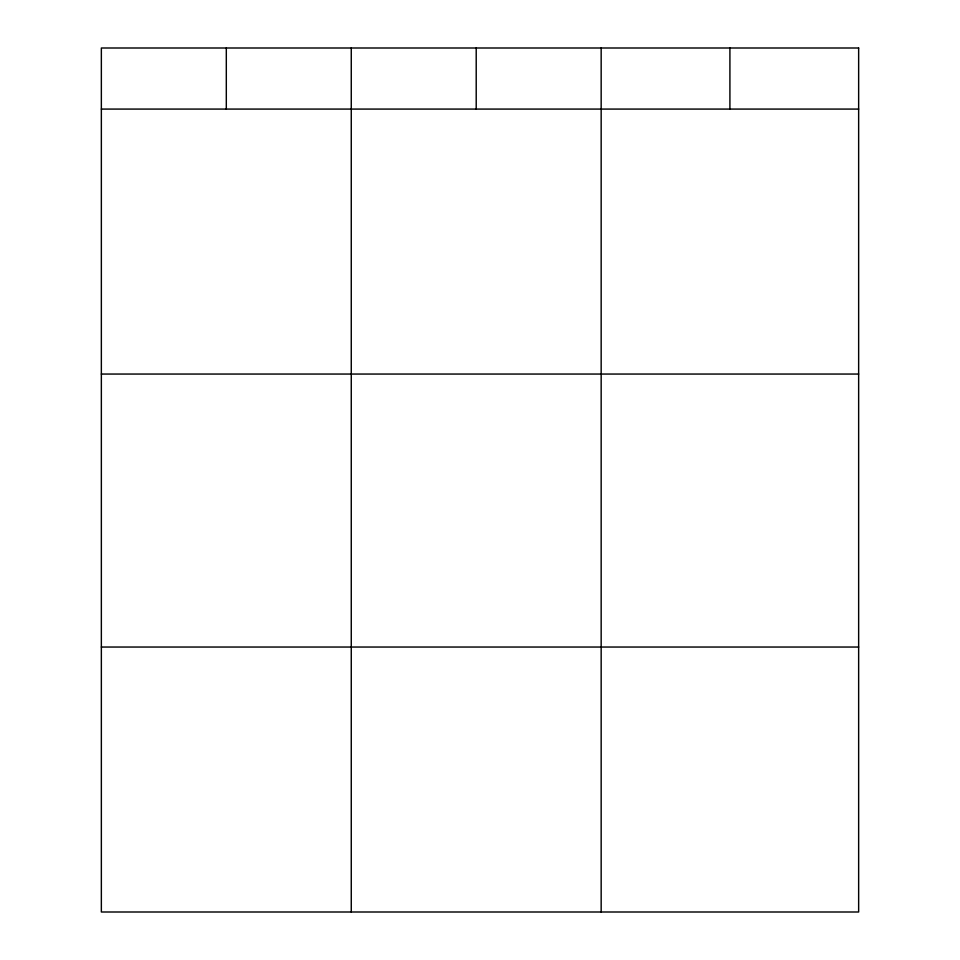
<?xml version="1.0" encoding="UTF-8"?>
<svg xmlns="http://www.w3.org/2000/svg" width="960" height="960" viewBox="0 0 960 960"><rect width="100%" height="100%" fill="white"/><g stroke="black" fill="none" stroke-linecap="round" stroke-linejoin="round"><path stroke-width="1.44" d="M101.352 109.08L858.648 109.08M101.352 374.052L858.648 374.052M101.352 647.04L858.648 647.04M729.912 48L729.912 109.08M601.164 48L601.164 912M476.208 48L476.208 109.08M351.264 48L351.264 912M226.308 48L226.308 109.08M858.648 48L101.352 48L101.352 912L858.648 912L858.648 48"/></g></svg>
